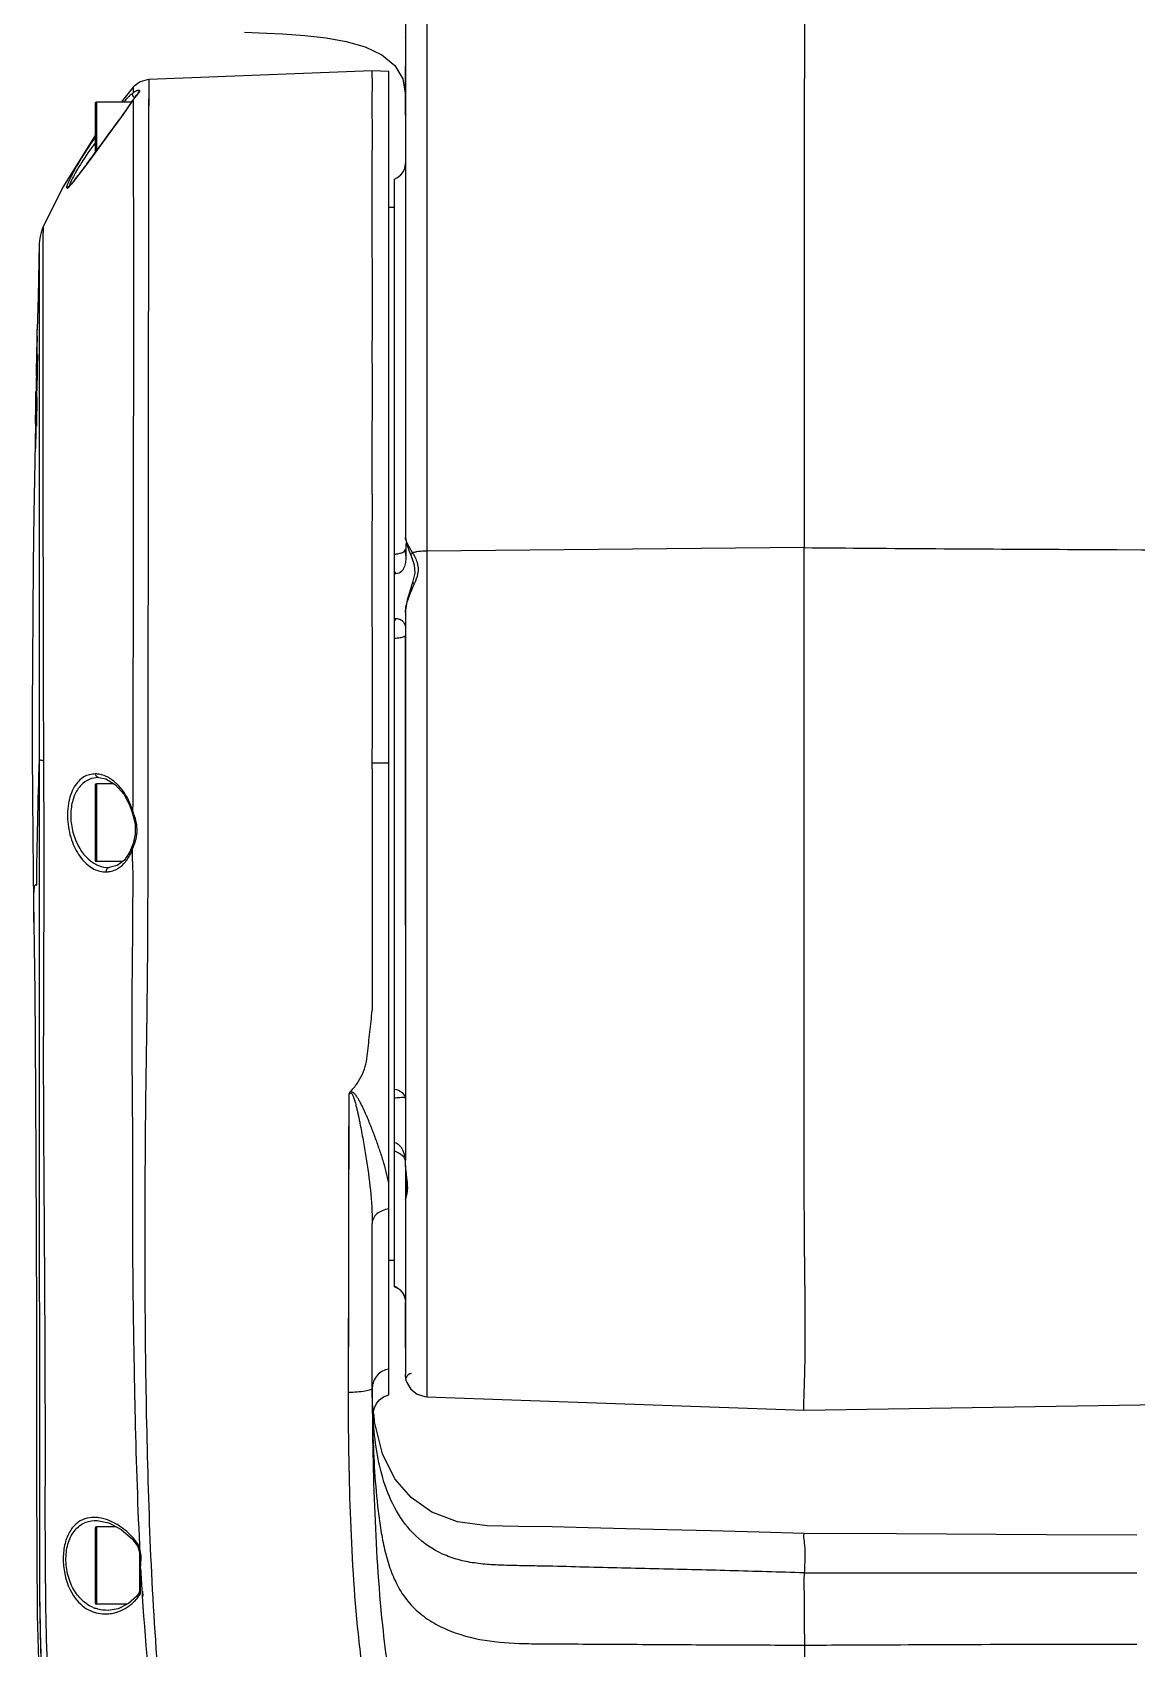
# Model space of a CAD drawing. Header units: millimetres. Extents: x 5828 to 6704, y 123 to 421.
# Drawn here: x 6361.38 to 6368.02, y 246.92 to 256.64 of the extents above; entities that cross this region are included whole.
import ezdxf

# ---------------------------------------------------------------- set-up
doc = ezdxf.new("R2010")
doc.units = ezdxf.units.MM
doc.layers.add('外形图', color=7, linetype='Continuous')

msp = doc.modelspace()

# ---------------------------------------------------------------- linework, layer by layer
at = {"layer": '外形图'}
for p, q in [((6363.752, 257.1176), (6363.7519, 253.5235)), ((6363.6233, 256.6203), (6363.6233, 256.6202)), ((6363.6233, 256.6203), (6363.6233, 256.4396)), ((6363.4227, 256.4111), (6362.0793, 256.3591)), ((6363.5234, 256.4085), (6363.4227, 256.4111)), ((6363.5234, 248.4506), (6363.5234, 256.4085)), ((6363.6233, 256.2906), (6363.6233, 256.4396)), ((6363.6233, 256.4396), (6363.6233, 256.2906)), ((6361.9852, 256.3141), (6361.9136, 256.224)), ((6361.9852, 256.3141), (6361.9854, 256.2797)), ((6362.0793, 256.3591), (6362.0776, 256.1303)), ((6363.6075, 256.3628), (6363.6233, 256.2661)), ((6361.7567, 256.2173), (6361.7567, 255.9206)), ((6361.7634, 256.224), (6361.7634, 255.9301)), ((6361.9754, 256.224), (6361.7634, 256.224)), ((6361.9831, 256.2358), (6361.9832, 256.2358)), ((6361.9928, 256.25), (6361.9832, 256.2358)), ((6361.9832, 256.2358), (6361.9852, 256.2383)), ((6361.9852, 256.2383), (6361.9852, 256.2358)), ((6362.0024, 256.2624), (6361.9928, 256.25)), ((6363.6233, 256.2906), (6363.6234, 256.146)), ((6363.6234, 256.146), (6363.6234, 256.2906)), ((6363.6234, 256.1485), (6363.6234, 256.136)), ((6363.6234, 256.1463), (6363.6234, 255.961)), ((6363.6234, 256.136), (6363.6234, 255.9643)), ((6363.6234, 255.9643), (6363.6234, 255.961)), ((6363.6234, 255.8556), (6363.6234, 255.0289)), ((6363.7519, 255.8244), (6363.7519, 253.5235)), ((6363.5567, 249.1), (6363.5567, 255.7613)), ((6363.5567, 255.5906), (6363.5234, 255.5906)), ((6361.443, 255.4736), (6361.443, 255.4736)), ((6361.4197, 255.3707), (6361.4197, 254.8639)), ((6361.4197, 255.3707), (6361.4197, 255.3668)), ((6361.4418, 255.3781), (6361.4416, 255.3448)), ((6361.4197, 254.9016), (6361.4196, 254.2785)), ((6361.441, 254.8607), (6361.4411, 254.5759)), ((6361.406, 254.7607), (6361.4058, 254.7499)), ((6361.407, 254.8152), (6361.406, 254.7685)), ((6361.4064, 254.7886), (6361.406, 254.7678)), ((6361.407, 254.8143), (6361.4064, 254.7886)), ((6361.4066, 254.7702), (6361.4074, 254.8143)), ((6361.4042, 254.6724), (6361.4023, 254.5866)), ((6361.4036, 254.6289), (6361.4046, 254.6767)), ((6361.4047, 254.6942), (6361.4042, 254.6724)), ((6361.4046, 254.6767), (6361.4051, 254.7019)), ((6361.4049, 254.702), (6361.4047, 254.6942)), ((6361.4055, 254.735), (6361.4049, 254.7056)), ((6361.4049, 254.7056), (6361.4049, 254.702)), ((6361.4051, 254.7019), (6361.4052, 254.7055)), ((6361.4058, 254.7499), (6361.4055, 254.735)), ((6361.4097, 254.7054), (6361.408, 254.6332)), ((6361.441, 254.6911), (6361.4411, 254.4889)), ((6361.4023, 254.5866), (6361.4016, 254.5538)), ((6361.4025, 254.5807), (6361.4036, 254.6289)), ((6361.4411, 254.5759), (6361.4411, 254.4838)), ((6361.3988, 254.4369), (6361.3994, 254.4672)), ((6361.3997, 254.4634), (6361.3991, 254.4306)), ((6361.3994, 254.4672), (6361.3998, 254.4843)), ((6361.4004, 254.498), (6361.3997, 254.4634)), ((6361.4012, 254.5351), (6361.4004, 254.498)), ((6361.4016, 254.5538), (6361.4012, 254.5351)), ((6361.4023, 254.4779), (6361.4023, 254.4499)), ((6361.4053, 254.478), (6361.4024, 254.4779)), ((6361.4024, 254.4778), (6361.4024, 254.3942)), ((6361.4046, 254.4518), (6361.4055, 254.4875)), ((6361.4411, 254.4889), (6361.4411, 254.4301)), ((6361.3986, 254.4054), (6361.3964, 254.2906)), ((6361.3982, 254.3585), (6361.3988, 254.3915)), ((6361.3982, 254.3585), (6361.3984, 254.3683)), ((6361.3984, 254.3915), (6361.3988, 254.4119)), ((6361.3984, 254.3683), (6361.3988, 254.3915)), ((6361.3985, 254.3915), (6361.3984, 254.3915)), ((6361.3985, 254.4216), (6361.3988, 254.4369)), ((6361.3988, 254.3915), (6361.3985, 254.3915)), ((6361.3989, 254.4218), (6361.3986, 254.4055)), ((6361.3989, 254.4216), (6361.3986, 254.4055)), ((6361.3988, 254.4119), (6361.399, 254.4216)), ((6361.3991, 254.4306), (6361.3989, 254.4218)), ((6361.4023, 254.3942), (6361.4015, 254.3584)), ((6361.4018, 254.3682), (6361.4015, 254.3584)), ((6361.4023, 254.4499), (6361.4023, 254.422)), ((6361.4023, 254.422), (6361.4023, 254.3942)), ((6361.4051, 254.3944), (6361.4024, 254.3942)), ((6361.4411, 254.4301), (6361.4411, 254.4095)), ((6361.4411, 254.4095), (6361.4411, 254.4041)), ((6361.4411, 254.4041), (6361.4411, 254.3953)), ((6361.4411, 254.3953), (6361.4412, 254.3687)), ((6361.4412, 254.4028), (6361.4412, 254.3975)), ((6361.4412, 254.3687), (6361.4412, 254.2985)), ((6361.3964, 254.2906), (6361.3964, 254.2906)), ((6361.3964, 254.2906), (6361.3969, 254.2906)), ((6361.3969, 254.2906), (6361.3976, 254.3242)), ((6361.3976, 254.3242), (6361.3982, 254.3585)), ((6361.4007, 254.3215), (6361.3997, 254.2749)), ((6361.4006, 254.2748), (6361.4009, 254.2862)), ((6361.4064, 254.3588), (6361.4026, 254.3584)), ((6361.4196, 254.2936), (6361.4193, 252.2693)), ((6361.4195, 254.1406), (6361.4194, 253.3008)), ((6363.6234, 253.6537), (6363.6234, 253.6453)), ((6363.6234, 253.6453), (6363.6234, 253.6058)), ((6363.6234, 253.6055), (6363.6234, 253.6058)), ((6363.626, 253.5687), (6363.626, 253.496)), ((6366.0232, 253.5451), (6363.7519, 253.5236)), ((6363.7519, 253.5235), (6363.7519, 248.4384)), ((6363.5659, 253.3879), (6363.5567, 253.3876)), ((6363.5567, 253.1186), (6363.5659, 253.1183)), ((6363.6234, 253.1541), (6363.6234, 253.0169)), ((6363.6234, 253.0169), (6363.6234, 253.0062)), ((6363.6234, 252.061), (6363.6234, 253.0109)), ((6363.6234, 253.0062), (6363.6234, 252.9943)), ((6363.6234, 252.9943), (6363.6234, 250.2319)), ((6363.4233, 252.2481), (6363.4247, 252.424)), ((6363.4233, 252.2481), (6363.4248, 252.424)), ((6363.5234, 252.2482), (6363.4233, 252.2481)), ((6363.4234, 252.2154), (6363.4233, 252.2481)), ((6363.6234, 251.2749), (6363.6235, 252.2906)), ((6361.7768, 252.1616), (6361.7782, 252.1616)), ((6361.7782, 252.1616), (6361.8195, 252.1534)), ((6363.4234, 252.2154), (6363.4234, 250.7613)), ((6361.7567, 252.1173), (6361.7567, 251.664)), ((6361.7634, 252.124), (6361.7634, 251.6573)), ((6361.8686, 252.124), (6361.7634, 252.124)), ((6361.9828, 251.9594), (6361.9817, 251.9625)), ((6361.9774, 251.7446), (6361.9774, 251.7446)), ((6361.9217, 251.6573), (6361.7634, 251.6573)), ((6361.8406, 251.6208), (6361.8408, 251.6208)), ((6363.2821, 250.2538), (6363.2787, 248.465)), ((6363.6234, 250.2319), (6363.6234, 249.8613)), ((6363.6234, 249.8287), (6363.6234, 249.6811)), ((6363.6234, 249.6811), (6363.6234, 249.6313)), ((6363.6234, 249.6313), (6363.6234, 249.6079)), ((6363.6234, 249.615), (6363.6234, 249.6073)), ((6363.6234, 249.6149), (6363.6234, 249.5987)), ((6363.6234, 249.6085), (6363.6234, 249.6073)), ((6363.6234, 249.6073), (6363.6234, 249.0079)), ((6363.6234, 249.5987), (6363.6234, 249.5984)), ((6363.6234, 249.5984), (6363.6234, 249.5943)), ((6363.4234, 248.4909), (6363.4234, 249.4811)), ((6363.5567, 249.2573), (6363.5234, 249.2573)), ((6363.5567, 249.1), (6363.5657, 249.0993)), ((6363.5643, 249.0975), (6363.5781, 249.0906)), ((6363.5781, 249.0906), (6363.5958, 249.0763)), ((6363.6233, 248.7323), (6363.6233, 249.0079)), ((6363.6234, 249.0079), (6363.6234, 248.9873)), ((6363.6234, 249.0079), (6363.6234, 248.9841)), ((6363.6234, 248.9841), (6363.6234, 248.5742)), ((6363.752, 248.4385), (6366.0216, 248.3574)), ((6366.0216, 248.3587), (6366.0216, 248.3587)), ((6361.4041, 247.9276), (6361.4048, 247.4983)), ((6361.4202, 247.6686), (6361.4203, 247.5661)), ((6361.7675, 247.6951), (6361.7676, 247.6951)), ((6361.7676, 247.6951), (6361.8381, 247.6812)), ((6361.7567, 247.6506), (6361.7567, 247.1973)), ((6361.7634, 247.6573), (6361.7634, 247.1906)), ((6361.8833, 247.6573), (6361.7634, 247.6573)), ((6361.9784, 247.5836), (6362.0072, 247.5471)), ((6366.0234, 247.6165), (6366.0234, 247.6144)), ((6362.0072, 247.5471), (6362.0072, 247.5471)), ((6362.0154, 247.5298), (6362.0178, 247.5218)), ((6362.0178, 247.5218), (6362.0223, 247.498)), ((6362.0223, 247.498), (6362.0234, 247.4793)), ((6362.0225, 247.5477), (6362.0236, 247.5251)), ((6362.0227, 247.5477), (6362.0236, 247.5251)), ((6362.0234, 247.5218), (6362.0234, 247.268)), ((6362.0234, 247.4793), (6362.0234, 247.4793)), ((6362.0298, 247.3065), (6362.0298, 247.4068)), ((6362.0234, 247.2693), (6362.0217, 247.2615)), ((6362.0298, 247.256), (6362.0298, 247.3065)), ((6362.038, 247.2693), (6362.0399, 247.2398)), ((6362.04, 247.2692), (6362.0422, 247.2397)), ((6361.9479, 247.1906), (6361.7634, 247.1906)), ((6362.0062, 247.2401), (6361.9577, 247.1955)), ((6362.0198, 247.2582), (6362.0062, 247.2401)), ((6362.0198, 247.2582), (6362.0209, 247.2589)), ((6362.0217, 247.2615), (6362.0199, 247.2582)), ((6362.0232, 247.2653), (6362.0234, 247.268)), ((6361.8348, 247.154), (6361.8342, 247.154)), ((6363.4846, 247.0666), (6363.4848, 247.0643))]:
    msp.add_line(p, q, dxfattribs=at)
for points in [[(6363.752, 257.1176), (6363.7519, 256.456), (6363.7519, 255.8244)], [(6362.6554, 256.6434), (6362.7433, 256.64), (6362.8839, 256.6334), (6363.0178, 256.624), (6363.1458, 256.6099), (6363.2675, 256.5884), (6363.3814, 256.5559), (6363.4814, 256.5088), (6363.5594, 256.4444), (6363.6075, 256.3628)], [(6362.0793, 256.3591), (6362.0692, 256.3583), (6362.0262, 256.3455), (6361.9903, 256.3196), (6361.9852, 256.3142)], [(6362.0793, 256.3591), (6362.0791, 256.3549), (6362.0783, 256.2748), (6362.0776, 256.1238)], [(6361.9831, 256.2358), (6361.9675, 256.2118), (6361.9228, 256.1478), (6361.8607, 256.0624), (6361.8017, 255.9822)], [(6362.0148, 256.2772), (6362.015, 256.2777), (6362.0145, 256.2774), (6362.0099, 256.2715), (6362.0024, 256.2624)], [(6361.7567, 256.0227), (6361.5618, 255.7121), (6361.4431, 255.4737)], [(6361.8017, 255.9822), (6361.7539, 255.9172), (6361.7152, 255.8646), (6361.6834, 255.8218), (6361.6583, 255.7884), (6361.6396, 255.7641), (6361.625, 255.7457), (6361.6135, 255.7318), (6361.6047, 255.7222), (6361.599, 255.7165), (6361.5985, 255.7161)], [(6361.443, 255.4736), (6361.4398, 255.4662), (6361.4308, 255.4406), (6361.4245, 255.415), (6361.421, 255.3906), (6361.4197, 255.3708)], [(6361.4197, 255.3707), (6361.4124, 255.0555), (6361.408, 254.8573)], [(6361.3964, 254.2906), (6361.3924, 254.0623), (6361.3875, 253.7483), (6361.3836, 253.4429), (6361.3807, 253.146), (6361.3788, 252.8578), (6361.3779, 252.5786), (6361.378, 252.3087), (6361.379, 252.0497), (6361.3807, 251.8092), (6361.3829, 251.5962), (6361.3852, 251.4162), (6361.387, 251.2909)], [(6363.6234, 253.6055), (6363.6287, 253.5718), (6363.6465, 253.5227), (6363.6579, 253.4951)], [(6363.6578, 253.4951), (6363.6762, 253.4422), (6363.6797, 253.3908), (6363.666, 253.334)], [(6361.4194, 253.3008), (6361.4193, 252.7906), (6361.4193, 252.2693)], [(6363.666, 253.334), (6363.655, 253.3002), (6363.6344, 253.2315), (6363.6238, 253.1686), (6363.6234, 253.1548)], [(6361.8195, 252.1534), (6361.8786, 252.118), (6361.9281, 252.0626), (6361.9634, 251.9978), (6361.9776, 251.9576)], [(6361.9776, 251.9576), (6361.9831, 251.9387), (6361.9965, 251.8803), (6361.9972, 251.8209), (6361.9842, 251.7657), (6361.9774, 251.7446)], [(6361.9774, 251.7446), (6361.9655, 251.7153), (6361.9328, 251.6657)], [(6361.9328, 251.6657), (6361.8891, 251.6325), (6361.8408, 251.6208)], [(6361.3869, 251.2909), (6361.389, 251.1428), (6361.3922, 250.8724), (6361.3949, 250.5816), (6361.3972, 250.2468), (6361.3993, 249.8579), (6361.401, 249.4148), (6361.4027, 248.9067), (6361.4038, 248.3749), (6361.4041, 247.9276)], [(6363.2821, 250.2538), (6363.2813, 249.8811), (6363.2805, 249.4755), (6363.2798, 249.0045), (6363.2787, 248.465)], [(6363.5567, 249.1003), (6363.5675, 249.0963), (6363.5835, 249.087)], [(6363.5835, 249.087), (6363.6, 249.0716), (6363.6134, 249.0511), (6363.6217, 249.0262), (6363.6234, 249.0079)], [(6363.6284, 248.5353), (6363.632, 248.5246), (6363.6566, 248.4836), (6363.6942, 248.4539), (6363.7398, 248.4394), (6363.7519, 248.4384)], [(6363.4306, 248.3319), (6363.4306, 248.3318), (6363.4306, 248.3326), (6363.4306, 248.3349), (6363.4307, 248.3399), (6363.4318, 248.3515), (6363.4371, 248.3729), (6363.4488, 248.3973), (6363.4665, 248.4193), (6363.4902, 248.4374), (6363.5234, 248.4506)], [(6366.0216, 248.3587), (6368.6767, 248.3991), (6371.1788, 248.4265), (6372.3583, 248.4488)], [(6366.0234, 247.6165), (6365.7509, 247.6241), (6365.4635, 247.632), (6365.1983, 247.6388), (6364.9521, 247.6448), (6364.7222, 247.6504), (6364.5065, 247.6555), (6364.304, 247.6582), (6364.1143, 247.6627), (6363.9372, 247.6867), (6363.7823, 247.7449), (6363.6575, 247.832), (6363.5602, 247.946), (6363.4855, 248.0963), (6363.4378, 248.2887), (6363.4347, 248.3322)], [(6361.8381, 247.6812), (6361.9136, 247.6413), (6361.9784, 247.5836)], [(6361.4203, 247.5661), (6361.4204, 247.502), (6361.4207, 247.4259), (6361.4212, 247.3326), (6361.4221, 247.2279), (6361.4235, 247.1225)], [(6368.0234, 247.6063), (6367.4812, 247.6082), (6366.5778, 247.6141), (6366.0234, 247.6163)], [(6361.4048, 247.4983), (6361.4078, 247.1243), (6361.4162, 246.7839)], [(6362.0072, 247.5471), (6362.0099, 247.5427), (6362.0128, 247.5367), (6362.0154, 247.5298)], [(6361.9577, 247.1955), (6361.8945, 247.1641), (6361.8341, 247.154)], [(6361.4235, 247.1225), (6361.4255, 247.0222), (6361.4277, 246.9323), (6361.43, 246.857), (6361.432, 246.7989), (6361.4336, 246.7574)]]:
    msp.add_lwpolyline(points, dxfattribs=at)
for centre, radius, start, end in [((6361.7634, 256.2173), 0.00667, 90, 180), ((6362.3761, 255.8145), 0.608, 132.72626, 134.50463), ((6360.7834, 257.0085), 1.4274, 325.83497, 326.5626), ((6362.3279, 255.81), 0.5458, 129.66676, 130.58698), ((6361.0167, 256.854), 1.1476, 326.5821, 326.78847), ((6361.187, 256.7428), 0.9442, 326.77076, 327.53522), ((6361.3241, 256.6553), 0.7816, 327.5532, 327.75715), ((6362.0285, 256.231), 0.0647, 112.12461, 113.4783), ((6483.3018, 255.6934), 121.2251, 179.79348, 179.920019), ((6363.7413, 254.6119), 2.4295, 144.77982, 145.44988), ((6363.5234, 255.8556), 0.1, 289.46915, 359.99838), ((6375.6151, 254.7607), 14.2055, 180.22292, 180.36747), ((6375.1801, 254.5318), 13.7757, 180.33303, 180.68083), ((6375.1231, 254.4355), 13.7208, 180.32201, 180.67121), ((6375.0672, 254.2131), 13.6697, 180.15389, 180.3041), ((6363.037, 253.1569), 0.7234, 28.56089, 29.59185), ((6363.7548, 253.5266), 0.2343, 212.29366, 215.04505), ((6363.7573, 253.5284), 0.2374, 215.04533, 216.27431), ((6363.7613, 252.9789), 0.24, 147.13013, 148.45695), ((6363.7622, 252.9783), 0.2412, 144.48962, 147.13215), ((6390.9799, 251.2262), 29.579, 177.97918, 179.44165), ((6361.7634, 252.1173), 0.00667, 90, 180), ((6360.0649, 252.5296), 2.0745, 337.47076, 337.68174), ((6361.8624, 251.8339), 0.2186, 232.27294, 238.40226), ((6361.8552, 251.8224), 0.2051, 238.44358, 241.00098), ((6361.7634, 251.664), 0.00667, 180, 270), ((6336.6006, 251.5256), 25.3814, 0.29619, 0.47209), ((6363.656, 249.5984), 0.0326, 172.26209, 179.99646), ((6363.524, 249.0088), 0.0985, 66.51296, 70.60124), ((6363.5227, 249.0061), 0.1015, 49.78044, 66.47476), ((6363.5244, 249.0081), 0.0989, 44.61047, 49.73875), ((6363.5249, 249.0083), 0.0984, 21.14038, 24.49237), ((6363.6605, 248.5444), 0.0333, 91.00682, 168.4495), ((6363.533, 248.4906), 0.1096, 178.58068, 179.99999), ((6361.7476, 247.5068), 0.2067, 81.89577, 84.79144), ((6361.7634, 247.6506), 0.00667, 90, 180), ((6361.8961, 247.4914), 0.1317, 17.96021, 20.20486), ((6361.8669, 247.482), 0.1624, 15.38113, 17.9365), ((6361.8754, 247.4794), 0.155, 5.68473, 11.50628), ((6363.3198, 247.4483), 1.2898, 178.70801, 179.71231), ((6384.5827, 248.6758), 22.5886, 183.22061, 183.5699), ((6361.7634, 247.1973), 0.00667, 180, 270), ((6361.8021, 247.3992), 0.2694, 308.89657, 313.91192), ((6361.8077, 247.3933), 0.2614, 313.92034, 316.15402), ((6361.8154, 247.3861), 0.2508, 316.12194, 324.53864), ((6361.8218, 247.3813), 0.2428, 324.58482, 326.49817), ((6361.823, 247.3805), 0.2413, 326.49912, 327.75609), ((6361.8238, 247.38), 0.2404, 327.75626, 328.95237), ((6376.044, 247.3711), 14.6225, 181.01554, 182.4052), ((6361.8288, 247.3713), 0.2172, 247.0389, 249.37156), ((6361.8167, 247.353), 0.2205, 272.71202, 275.81501)]:
    msp.add_arc(centre, radius, start, end, dxfattribs=at)
for points, knots in [([(6366.0247, 261.704), (6366.0193, 261.5268), (6366.0144, 261.2608), (6366.0185, 260.9062), (6366.0226, 260.6402), (6366.0262, 260.3738), (6366.0275, 260.1062), (6366.0235, 259.8371), (6366.0174, 259.5671), (6366.0187, 259.2981), (6366.0235, 259.0324), (6366.0254, 258.7714), (6366.0239, 258.4355), (6366.0216, 258.0303), (6366.0248, 257.4044), (6366.0234, 256.6201), (6366.0231, 255.284), (6366.0233, 254.2535), (6366.0232, 253.5451)], [0, 0, 0, 0, 0.065183, 0.097787, 0.130394, 0.162988, 0.195742, 0.228789, 0.26197, 0.295018, 0.327673, 0.359706, 0.390984, 0.45116, 0.508703, 0.621134, 0.7395, 1, 1, 1, 1]), ([(6363.6234, 257.1892), (6363.6234, 257.141), (6363.6233, 256.9513), (6363.6233, 256.7617), (6363.6233, 256.6203)], [0, 0, 0, 0, 0.254162, 1, 1, 1, 1]), ([(6363.6233, 256.6202), (6363.6233, 256.6199), (6363.6226, 256.6157), (6363.6224, 256.6114), (6363.6222, 256.6076)], [0, 0, 0, 0, 0.084082, 1, 1, 1, 1]), ([(6363.4239, 255.5931), (6363.4239, 255.6554), (6363.4232, 255.7723), (6363.424, 255.9363), (6363.4248, 256.0768), (6363.4232, 256.1788), (6363.4234, 256.2481), (6363.424, 256.2905), (6363.4245, 256.3266), (6363.4242, 256.3561), (6363.4237, 256.3767), (6363.4235, 256.3899), (6363.4234, 256.3974), (6363.4235, 256.4031), (6363.4231, 256.4074), (6363.4236, 256.4096), (6363.423, 256.411), (6363.4232, 256.4111)], [0, 0, 0, 0, 0.228242, 0.429045, 0.601129, 0.743478, 0.803219, 0.855178, 0.899264, 0.935412, 0.9636, 0.974701, 0.983797, 0.990882, 0.995946, 0.998986, 1, 1, 1, 1]), ([(6361.9499, 256.2481), (6361.9482, 256.2464), (6361.9408, 256.2391), (6361.9336, 256.2316), (6361.9281, 256.2259)], [0, 0, 0, 0, 0.238678, 1, 1, 1, 1]), ([(6361.9854, 256.2797), (6361.9838, 256.2785), (6361.9763, 256.2726), (6361.9691, 256.2662), (6361.9636, 256.2611)], [0, 0, 0, 0, 0.215761, 1, 1, 1, 1]), ([(6361.9852, 256.2364), (6361.9848, 256.0555), (6361.9861, 255.7258), (6361.9857, 255.2146), (6361.9862, 254.4498), (6361.9847, 253.3549), (6361.983, 252.4414), (6361.9817, 251.9625)], [0, 0, 0, 0, 0.126987, 0.231457, 0.358818, 0.663836, 1, 1, 1, 1]), ([(6361.9852, 256.2383), (6361.9868, 256.2407), (6361.9931, 256.2498), (6362, 256.2585), (6362.0053, 256.2647)], [0, 0, 0, 0, 0.26685, 1, 1, 1, 1]), ([(6362.0028, 256.2903), (6362.0013, 256.2897), (6361.9952, 256.2867), (6361.9895, 256.283), (6361.9855, 256.2797)], [0, 0, 0, 0, 0.234421, 1, 1, 1, 1]), ([(6362.0252, 256.2914), (6362.0246, 256.2938), (6362.0181, 256.2949), (6362.0115, 256.2934), (6362.0066, 256.2919), (6362.0042, 256.2909)], [0, 0, 0, 0, 0.337279, 0.636077, 1, 1, 1, 1]), ([(6362.0053, 256.2647), (6362.0068, 256.2663), (6362.0118, 256.2721), (6362.017, 256.2777), (6362.0204, 256.282)], [0, 0, 0, 0, 0.285109, 1, 1, 1, 1]), ([(6362.0204, 256.282), (6362.0218, 256.2837), (6362.0239, 256.2865), (6362.0254, 256.29), (6362.0252, 256.2914)], [0, 0, 0, 0, 0.616531, 1, 1, 1, 1]), ([(6361.7565, 255.9203), (6361.7932, 255.9702), (6361.8632, 256.0653), (6361.933, 256.1605), (6361.9645, 256.2069)], [0, 0, 0, 0, 0.524974, 1, 1, 1, 1]), ([(6361.7403, 255.9898), (6361.7097, 255.9454), (6361.6679, 255.8803), (6361.6213, 255.7973), (6361.6028, 255.7604), (6361.5956, 255.7439)], [0, 0, 0, 0, 0.566484, 0.81059, 1, 1, 1, 1]), ([(6361.7566, 255.9797), (6361.7268, 255.9395), (6361.6859, 255.8803), (6361.6398, 255.8041), (6361.6211, 255.7698), (6361.6137, 255.7543)], [0, 0, 0, 0, 0.562189, 0.806888, 1, 1, 1, 1]), ([(6361.6235, 255.743), (6361.644, 255.7683), (6361.6883, 255.8275), (6361.7321, 255.887), (6361.7565, 255.9203)], [0, 0, 0, 0, 0.441434, 1, 1, 1, 1]), ([(6363.6234, 255.961), (6363.6234, 255.9528), (6363.6234, 255.5753), (6363.6234, 254.8285), (6363.6234, 254.0675), (6363.6234, 253.6759), (6363.6234, 253.6537)], [0, 0, 0, 0, 0.010594, 0.490822, 0.971049, 1, 1, 1, 1]), ([(6362.0769, 255.8626), (6362.0765, 255.6314), (6362.0763, 255.0917), (6362.0753, 254.1924), (6362.0744, 253.144), (6362.0721, 252.404), (6362.0721, 252.0236)], [0, 0, 0, 0, 0.180715, 0.421723, 0.702714, 1, 1, 1, 1]), ([(6361.5956, 255.7439), (6361.5928, 255.7375), (6361.5886, 255.7271), (6361.585, 255.7162), (6361.5845, 255.7119)], [0, 0, 0, 0, 0.614128, 1, 1, 1, 1]), ([(6361.6137, 255.7543), (6361.6101, 255.7469), (6361.6055, 255.7369), (6361.6019, 255.7249), (6361.6011, 255.7205), (6361.6014, 255.7189)], [0, 0, 0, 0, 0.656883, 0.86838, 1, 1, 1, 1]), ([(6361.6013, 255.7172), (6361.6029, 255.7189), (6361.6106, 255.7272), (6361.6179, 255.736), (6361.6235, 255.743)], [0, 0, 0, 0, 0.209054, 1, 1, 1, 1]), ([(6361.5845, 255.7119), (6361.5844, 255.7105), (6361.5839, 255.708), (6361.586, 255.7062), (6361.5868, 255.7062)], [0, 0, 0, 0, 0.634572, 1, 1, 1, 1]), ([(6361.5868, 255.7062), (6361.5875, 255.706), (6361.5897, 255.7067), (6361.5945, 255.7102), (6361.5984, 255.7142), (6361.6013, 255.7172)], [0, 0, 0, 0, 0.120837, 0.328436, 1, 1, 1, 1]), ([(6363.4248, 252.424), (6363.4261, 252.5768), (6363.4256, 252.8053), (6363.4238, 253.1087), (6363.4219, 253.4058), (6363.4248, 253.6983), (6363.4234, 253.9851), (6363.4237, 254.1929), (6363.4242, 254.3947), (6363.4241, 254.59), (6363.4237, 254.778), (6363.4247, 254.9582), (6363.4252, 255.13), (6363.4232, 255.3407), (6363.424, 255.4941), (6363.4239, 255.5931)], [0, 0, 0, 0, 0.144638, 0.216309, 0.287226, 0.425885, 0.493168, 0.558797, 0.62255, 0.684217, 0.743611, 0.800548, 0.854824, 0.906251, 1, 1, 1, 1]), ([(6361.443, 255.4736), (6361.4428, 255.473), (6361.443, 255.4707), (6361.4425, 255.4661), (6361.4425, 255.4584), (6361.4423, 255.4479), (6361.4422, 255.4345), (6361.442, 255.4109), (6361.4419, 255.3918), (6361.4418, 255.3781)], [0, 0, 0, 0, 0.019488, 0.069187, 0.149138, 0.259346, 0.399762, 0.570174, 1, 1, 1, 1]), ([(6361.4416, 255.3448), (6361.4415, 255.3152), (6361.441, 255.1538), (6361.441, 254.9924), (6361.441, 254.8607)], [0, 0, 0, 0, 0.183499, 1, 1, 1, 1]), ([(6361.4074, 254.8143), (6361.4075, 254.8214), (6361.4077, 254.8311), (6361.4079, 254.8429), (6361.4081, 254.8492), (6361.408, 254.8537), (6361.4083, 254.8571), (6361.4079, 254.8584), (6361.4083, 254.8596), (6361.4081, 254.8596)], [0, 0, 0, 0, 0.468178, 0.644445, 0.781671, 0.882633, 0.950294, 0.988183, 1, 1, 1, 1]), ([(6361.4052, 254.7055), (6361.4053, 254.7111), (6361.4058, 254.7326), (6361.4062, 254.7542), (6361.4066, 254.7702)], [0, 0, 0, 0, 0.257897, 1, 1, 1, 1]), ([(6361.4062, 254.7696), (6361.4063, 254.7696), (6361.4059, 254.7685), (6361.4063, 254.7673), (6361.406, 254.7643), (6361.4061, 254.7621), (6361.406, 254.7607)], [0, 0, 0, 0, 0.052121, 0.223187, 0.534189, 1, 1, 1, 1]), ([(6361.4412, 254.2985), (6361.4414, 253.9787), (6361.4426, 253.3003), (6361.4437, 252.6219), (6361.4449, 252.2634)], [0, 0, 0, 0, 0.47149, 1, 1, 1, 1]), ([(6363.666, 253.5141), (6363.6562, 253.5314), (6363.6417, 253.5552), (6363.6271, 253.5857), (6363.6234, 253.5994), (6363.6234, 253.6055)], [0, 0, 0, 0, 0.588454, 0.819359, 1, 1, 1, 1]), ([(6363.5567, 253.5045), (6363.5658, 253.5056), (6363.5826, 253.5085), (6363.6054, 253.5152), (6363.6234, 253.5263), (6363.6234, 253.535)], [0, 0, 0, 0, 0.359846, 0.655751, 1, 1, 1, 1]), ([(6363.626, 253.496), (6363.626, 253.4854), (6363.6247, 253.4634), (6363.6187, 253.4305), (6363.6027, 253.3973), (6363.5779, 253.3884), (6363.5659, 253.3879)], [0, 0, 0, 0, 0.233327, 0.480755, 0.737833, 1, 1, 1, 1]), ([(6363.6578, 253.4951), (6363.6573, 253.4965), (6363.6563, 253.5039), (6363.6618, 253.5103), (6363.666, 253.5141)], [0, 0, 0, 0, 0.202363, 1, 1, 1, 1]), ([(6363.6916, 253.519), (6363.6893, 253.5187), (6363.6807, 253.5173), (6363.6722, 253.5156), (6363.666, 253.5141)], [0, 0, 0, 0, 0.26433, 1, 1, 1, 1]), ([(6363.6724, 253.5028), (6363.6741, 253.4995), (6363.6812, 253.4861), (6363.6874, 253.4723), (6363.6913, 253.4614)], [0, 0, 0, 0, 0.242214, 1, 1, 1, 1]), ([(6363.7519, 253.5235), (6363.7467, 253.5234), (6363.7265, 253.5229), (6363.7063, 253.5212), (6363.6916, 253.519)], [0, 0, 0, 0, 0.259817, 1, 1, 1, 1]), ([(6366.0215, 248.3587), (6366.021, 248.3586), (6366.0214, 248.3622), (6366.0205, 248.3659), (6366.0208, 248.375), (6366.0207, 248.3864), (6366.021, 248.4016), (6366.0216, 248.4284), (6366.0229, 248.4704), (6366.0249, 248.5309), (6366.027, 248.6046), (6366.0285, 248.6911), (6366.0292, 248.7901), (6366.0291, 248.9011), (6366.0279, 249.0719), (6366.0249, 249.3125), (6366.0227, 249.6316), (6366.0223, 249.9882), (6366.0231, 250.3774), (6366.0235, 250.794), (6366.0234, 251.2324), (6366.0231, 251.8432), (6366.0233, 252.6158), (6366.0231, 253.2364), (6366.0232, 253.5449)], [0, 0, 0, 0, 0.000329, 0.001295, 0.002906, 0.005164, 0.00807, 0.011626, 0.020697, 0.032377, 0.046616, 0.063335, 0.082446, 0.103872, 0.127534, 0.181263, 0.243033, 0.312113, 0.387514, 0.468202, 0.553092, 0.641066, 0.821525, 1, 1, 1, 1]), ([(6366.0232, 253.5449), (6366.551, 253.5401), (6368.6626, 253.5267), (6370.7742, 253.5275), (6372.358, 253.5195)], [0, 0, 0, 0, 0.249937, 1, 1, 1, 1]), ([(6363.6913, 253.4614), (6363.6955, 253.4494), (6363.7019, 253.4238), (6363.6991, 253.3974), (6363.6963, 253.3844)], [0, 0, 0, 0, 0.489422, 1, 1, 1, 1]), ([(6363.6234, 253.154), (6363.6232, 253.1829), (6363.6405, 253.2439), (6363.6653, 253.3), (6363.6781, 253.3303)], [0, 0, 0, 0, 0.467865, 1, 1, 1, 1]), ([(6363.666, 253.334), (6363.666, 253.3342), (6363.6676, 253.3331), (6363.6695, 253.3332), (6363.6735, 253.3316), (6363.6764, 253.3308), (6363.6781, 253.3303)], [0, 0, 0, 0, 0.066977, 0.263818, 0.58141, 1, 1, 1, 1]), ([(6363.5794, 253.1168), (6363.5863, 253.1154), (6363.5991, 253.1104), (6363.6157, 253.0933), (6363.6213, 253.0774), (6363.6235, 253.0676)], [0, 0, 0, 0, 0.304016, 0.568264, 1, 1, 1, 1]), ([(6363.5567, 253.0006), (6363.5683, 253.0013), (6363.5878, 253.0033), (6363.6073, 253.007), (6363.6148, 253.0099)], [0, 0, 0, 0, 0.589947, 1, 1, 1, 1]), ([(6363.6201, 253.0125), (6363.6206, 253.0129), (6363.6221, 253.0139), (6363.6234, 253.0157), (6363.6234, 253.0169)], [0, 0, 0, 0, 0.321304, 1, 1, 1, 1]), ([(6361.4193, 252.2692), (6361.4195, 251.903), (6361.4192, 251.1888), (6361.4201, 250.1132), (6361.4196, 249.0322), (6361.4214, 248.2992), (6361.4209, 247.9276)], [0, 0, 0, 0, 0.25309, 0.493491, 0.74322, 1, 1, 1, 1]), ([(6361.4449, 252.2634), (6361.4414, 252.2638), (6361.4353, 252.2645), (6361.4274, 252.2659), (6361.4225, 252.2672), (6361.4198, 252.2683), (6361.4193, 252.2691)], [0, 0, 0, 0, 0.398847, 0.698702, 0.897745, 1, 1, 1, 1]), ([(6361.4449, 252.2634), (6361.4466, 252.0246), (6361.4481, 251.5623), (6361.4445, 250.8779), (6361.4435, 250.2029), (6361.4489, 249.5172), (6361.4533, 248.8159), (6361.456, 247.8626), (6361.4508, 247.1429), (6361.4739, 246.6619)], [0, 0, 0, 0, 0.12789, 0.247592, 0.366521, 0.489371, 0.614861, 0.742106, 1, 1, 1, 1]), ([(6361.758, 252.1839), (6361.7459, 252.1834), (6361.7216, 252.1809), (6361.6862, 252.1668), (6361.6549, 252.1408), (6361.6168, 252.0895), (6361.5884, 251.9994), (6361.5878, 251.8793), (6361.6173, 251.7625), (6361.6649, 251.681), (6361.7115, 251.6348), (6361.7469, 251.6108), (6361.7844, 251.5978), (6361.8096, 251.5949), (6361.822, 251.5943)], [0, 0, 0, 0, 0.046051, 0.092732, 0.143252, 0.199711, 0.335263, 0.495274, 0.653883, 0.790537, 0.849834, 0.903573, 0.952734, 1, 1, 1, 1]), ([(6361.7768, 252.1616), (6361.7578, 252.1619), (6361.718, 252.1549), (6361.6653, 252.1171), (6361.6268, 252.0539), (6361.6074, 251.9711), (6361.6096, 251.8786), (6361.6387, 251.7668), (6361.6874, 251.6929), (6361.7286, 251.661)], [0, 0, 0, 0, 0.091804, 0.189387, 0.304429, 0.442471, 0.595922, 0.747406, 1, 1, 1, 1]), ([(6361.7768, 252.1616), (6361.7719, 252.1617), (6361.7614, 252.1675), (6361.7581, 252.1784), (6361.758, 252.1839)], [0, 0, 0, 0, 0.466723, 1, 1, 1, 1]), ([(6361.8193, 252.1702), (6361.8161, 252.1715), (6361.8035, 252.1764), (6361.7904, 252.1798), (6361.7805, 252.1815)], [0, 0, 0, 0, 0.257109, 1, 1, 1, 1]), ([(6361.8849, 252.1256), (6361.8798, 252.1304), (6361.8598, 252.1478), (6361.8372, 252.1625), (6361.8193, 252.1702)], [0, 0, 0, 0, 0.266457, 1, 1, 1, 1]), ([(6361.9817, 251.9625), (6361.9768, 251.9795), (6361.9552, 252.0393), (6361.9185, 252.0941), (6361.8849, 252.1256)], [0, 0, 0, 0, 0.277411, 1, 1, 1, 1]), ([(6361.9776, 251.9576), (6361.9775, 251.9579), (6361.9779, 251.9603), (6361.9801, 251.9615), (6361.9817, 251.9625)], [0, 0, 0, 0, 0.154319, 1, 1, 1, 1]), ([(6362, 251.9059), (6361.9988, 251.9106), (6361.9938, 251.9286), (6361.9876, 251.9463), (6361.9828, 251.9594)], [0, 0, 0, 0, 0.253963, 1, 1, 1, 1]), ([(6362.0721, 252.0236), (6362.0721, 252.0011), (6362.0721, 251.9116), (6362.0722, 251.8221), (6362.0722, 251.7551)], [0, 0, 0, 0, 0.250828, 1, 1, 1, 1]), ([(6362.0019, 251.7937), (6362.0064, 251.8118), (6362.0114, 251.8498), (6362.0048, 251.8874), (6362, 251.9059)], [0, 0, 0, 0, 0.492953, 1, 1, 1, 1]), ([(6361.9774, 251.7446), (6361.9771, 251.7439), (6361.9767, 251.7401), (6361.9791, 251.7367), (6361.9811, 251.7347)], [0, 0, 0, 0, 0.210871, 1, 1, 1, 1]), ([(6361.984, 251.7418), (6361.9857, 251.7458), (6361.9926, 251.7628), (6361.9986, 251.7802), (6362.0019, 251.7937)], [0, 0, 0, 0, 0.240184, 1, 1, 1, 1]), ([(6362.0722, 251.7551), (6362.0723, 251.4953), (6362.072, 250.9963), (6362.0581, 250.2573), (6362.0538, 249.5227), (6362.0554, 248.7635), (6362.0698, 247.9763), (6362.1001, 247.1748), (6362.1631, 246.3698), (6362.239, 245.8356), (6362.29, 245.5713)], [0, 0, 0, 0, 0.125756, 0.241619, 0.357871, 0.481414, 0.609176, 0.739101, 0.869669, 1, 1, 1, 1]), ([(6361.7558, 251.6431), (6361.7625, 251.6393), (6361.789, 251.6265), (6361.8189, 251.6204), (6361.8406, 251.6208)], [0, 0, 0, 0, 0.262416, 1, 1, 1, 1]), ([(6361.8795, 251.6078), (6361.8849, 251.6103), (6361.9072, 251.6225), (6361.926, 251.6404), (6361.9383, 251.6554)], [0, 0, 0, 0, 0.234692, 1, 1, 1, 1]), ([(6361.9383, 251.6554), (6361.9427, 251.6608), (6361.9606, 251.685), (6361.9746, 251.7125), (6361.9811, 251.7347)], [0, 0, 0, 0, 0.231041, 1, 1, 1, 1]), ([(6361.9816, 251.6568), (6361.9825, 251.4813), (6361.9808, 251.221), (6361.9768, 250.8781), (6361.9753, 250.591), (6361.9791, 250.2686), (6361.9812, 249.9043), (6361.98, 249.5318), (6361.9816, 249.1483), (6361.9875, 248.7561), (6361.9973, 248.2216), (6362.0099, 247.818), (6362.0225, 247.5477)], [0, 0, 0, 0, 0.128125, 0.190009, 0.250317, 0.337697, 0.425376, 0.516202, 0.60968, 0.705288, 0.802511, 1, 1, 1, 1]), ([(6361.8406, 251.6208), (6361.8351, 251.6207), (6361.8235, 251.6133), (6361.8212, 251.6006), (6361.822, 251.5943)], [0, 0, 0, 0, 0.464287, 1, 1, 1, 1]), ([(6361.3869, 251.2917), (6361.3867, 251.3114), (6361.3862, 251.3479), (6361.3861, 251.3982), (6361.3867, 251.4397), (6361.3876, 251.4717), (6361.3901, 251.4961), (6361.3916, 251.5092), (6361.3967, 251.5205), (6361.4012, 251.5162), (6361.4023, 251.5145)], [0, 0, 0, 0, 0.252539, 0.46717, 0.643733, 0.782154, 0.882518, 0.945364, 0.973912, 1, 1, 1, 1]), ([(6363.291, 250.2722), (6363.3062, 250.288), (6363.3336, 250.3218), (6363.3663, 250.378), (6363.3862, 250.4392), (6363.3961, 250.5024), (6363.4018, 250.5664), (6363.4087, 250.6308), (6363.4165, 250.6958), (6363.4209, 250.7394), (6363.4234, 250.7613)], [0, 0, 0, 0, 0.126827, 0.251331, 0.374279, 0.497145, 0.620988, 0.746089, 0.87247, 1, 1, 1, 1]), ([(6363.5567, 250.2891), (6363.5732, 250.2854), (6363.6021, 250.2743), (6363.6214, 250.247), (6363.6231, 250.2339)], [0, 0, 0, 0, 0.561537, 1, 1, 1, 1]), ([(6363.291, 250.2721), (6363.2885, 250.2695), (6363.2829, 250.2648), (6363.2817, 250.2572), (6363.2821, 250.2538)], [0, 0, 0, 0, 0.51223, 1, 1, 1, 1]), ([(6363.2821, 250.2538), (6363.2831, 250.2558), (6363.2855, 250.2597), (6363.2893, 250.2646), (6363.2944, 250.2655), (6363.2988, 250.2633), (6363.3025, 250.2588), (6363.3056, 250.2528), (6363.3093, 250.2448), (6363.313, 250.2346), (6363.3169, 250.2221), (6363.3217, 250.2054), (6363.327, 250.1844), (6363.333, 250.1592), (6363.3386, 250.1339), (6363.344, 250.1087), (6363.3509, 250.075), (6363.3591, 250.0329), (6363.3715, 249.9656), (6363.3915, 249.8485), (6363.4143, 249.6818), (6363.4234, 249.5477), (6363.4234, 249.4811)], [0, 0, 0, 0, 0.008273, 0.016873, 0.02151, 0.025972, 0.034356, 0.042505, 0.050577, 0.066613, 0.082581, 0.09851, 0.130292, 0.162003, 0.19366, 0.225268, 0.256832, 0.319829, 0.382658, 0.507793, 0.755736, 1, 1, 1, 1]), ([(6363.5234, 249.7228), (6363.5186, 249.7455), (6363.5083, 249.7915), (6363.4887, 249.8602), (6363.4661, 249.9299), (6363.4409, 250.0004), (6363.4132, 250.0716), (6363.3881, 250.1313), (6363.3663, 250.1791), (6363.3514, 250.2089), (6363.338, 250.2323), (6363.3287, 250.2468), (6363.3197, 250.2573), (6363.3124, 250.2652), (6363.3027, 250.2714), (6363.2949, 250.2722), (6363.291, 250.2722)], [0, 0, 0, 0, 0.114551, 0.232104, 0.352526, 0.475664, 0.601384, 0.729622, 0.794729, 0.860619, 0.893965, 0.92775, 0.944941, 0.962502, 0.980703, 1, 1, 1, 1]), ([(6363.5567, 250.2364), (6363.5676, 250.2368), (6363.5851, 250.2382), (6363.6025, 250.2406), (6363.6091, 250.2406)], [0, 0, 0, 0, 0.624128, 1, 1, 1, 1]), ([(6363.6091, 250.2406), (6363.6122, 250.2406), (6363.618, 250.2404), (6363.6223, 250.2361), (6363.6231, 250.2339)], [0, 0, 0, 0, 0.57999, 1, 1, 1, 1]), ([(6363.6234, 250.232), (6363.6234, 250.2323), (6363.6233, 250.233), (6363.6232, 250.2336), (6363.6231, 250.2339)], [0, 0, 0, 0, 0.509127, 1, 1, 1, 1]), ([(6363.5567, 249.9677), (6363.5676, 249.9651), (6363.5884, 249.9536), (6363.6007, 249.9342), (6363.6055, 249.924)], [0, 0, 0, 0, 0.498679, 1, 1, 1, 1]), ([(6363.5567, 249.9158), (6363.5626, 249.9143), (6363.5839, 249.9069), (6363.6034, 249.8926), (6363.6126, 249.8789)], [0, 0, 0, 0, 0.269338, 1, 1, 1, 1]), ([(6363.6244, 249.6246), (6363.626, 249.6353), (6363.6319, 249.661), (6363.6345, 249.7071), (6363.6303, 249.7645), (6363.6256, 249.8063), (6363.6244, 249.8287)], [0, 0, 0, 0, 0.158156, 0.385549, 0.671342, 1, 1, 1, 1]), ([(6363.6244, 249.6246), (6363.6268, 249.6332), (6363.635, 249.6559), (6363.6382, 249.7011), (6363.6319, 249.7606), (6363.6259, 249.8048), (6363.6244, 249.8287)], [0, 0, 0, 0, 0.129806, 0.351052, 0.650968, 1, 1, 1, 1]), ([(6363.6244, 249.6246), (6363.6242, 249.6237), (6363.6238, 249.6206), (6363.6234, 249.6174), (6363.6234, 249.6152)], [0, 0, 0, 0, 0.287031, 1, 1, 1, 1]), ([(6363.5234, 249.5678), (6363.5099, 249.5661), (6363.4842, 249.5596), (6363.4514, 249.5403), (6363.4289, 249.5134), (6363.4234, 249.4915), (6363.4234, 249.4811)], [0, 0, 0, 0, 0.284291, 0.547175, 0.783279, 1, 1, 1, 1]), ([(6363.5234, 248.6046), (6363.4969, 248.6003), (6363.4456, 248.5736), (6363.4241, 248.5195), (6363.4234, 248.4934)], [0, 0, 0, 0, 0.505843, 1, 1, 1, 1]), ([(6363.6284, 248.5353), (6363.6274, 248.5386), (6363.6249, 248.5514), (6363.6234, 248.5645), (6363.6234, 248.5741)], [0, 0, 0, 0, 0.266707, 1, 1, 1, 1]), ([(6363.2787, 248.465), (6363.2781, 248.2238), (6363.2851, 247.7391), (6363.3196, 247.1334), (6363.3817, 246.6518), (6363.4484, 246.2964), (6363.5428, 245.9506), (6363.6757, 245.622), (6363.8581, 245.3234), (6364.0905, 245.0678), (6364.3661, 244.8648), (6364.6715, 244.7128), (6364.9948, 244.6006), (6365.3302, 244.5192), (6365.6741, 244.461), (6365.9063, 244.4341), (6366.0234, 244.4233)], [0, 0, 0, 0, 0.128176, 0.257482, 0.321956, 0.386017, 0.449454, 0.512069, 0.573671, 0.634323, 0.694395, 0.754431, 0.814836, 0.875847, 0.937563, 1, 1, 1, 1]), ([(6363.4234, 248.4909), (6363.4234, 248.4889), (6363.4199, 248.4841), (6363.4053, 248.4769), (6363.3755, 248.4702), (6363.3309, 248.4655), (6363.2969, 248.4647), (6363.2787, 248.465)], [0, 0, 0, 0, 0.040117, 0.105409, 0.324488, 0.638971, 1, 1, 1, 1]), ([(6366.0231, 247.3798), (6365.8734, 247.384), (6365.5726, 247.3932), (6365.1967, 247.4024), (6364.8965, 247.4091), (6364.6749, 247.4148), (6364.4926, 247.4195), (6364.3492, 247.422), (6364.2438, 247.4237), (6364.1402, 247.4278), (6364.0385, 247.4371), (6363.9397, 247.4567), (6363.8156, 247.5009), (6363.6789, 247.5935), (6363.5619, 247.749), (6363.4884, 247.9257), (6363.4472, 248.1114), (6363.4272, 248.3011), (6363.4233, 248.4285), (6363.4234, 248.4925)], [0, 0, 0, 0, 0.134833, 0.270944, 0.338477, 0.405153, 0.470567, 0.502664, 0.534292, 0.565421, 0.596024, 0.626122, 0.655879, 0.714221, 0.771642, 0.828551, 0.885329, 0.942353, 1, 1, 1, 1]), ([(6363.4234, 248.4909), (6363.4234, 248.2544), (6363.4313, 247.779), (6363.4598, 247.3041), (6363.4846, 247.0666)], [0, 0, 0, 0, 0.497688, 1, 1, 1, 1]), ([(6363.4234, 248.4907), (6363.4234, 248.4118), (6363.425, 248.2538), (6363.4344, 248.0171), (6363.4499, 247.8203), (6363.4698, 247.6641), (6363.4898, 247.5484), (6363.5185, 247.4356), (6363.5593, 247.3276), (6363.6177, 247.2279), (6363.6967, 247.1426), (6363.7927, 247.0751), (6363.9354, 247.008), (6364.1294, 246.9626), (6364.3267, 246.9536), (6364.4846, 246.9525), (6364.6426, 246.952), (6364.84, 246.9511), (6365.1558, 246.9488), (6365.5507, 246.9469), (6365.8665, 246.9457), (6366.0245, 246.9451)], [0, 0, 0, 0, 0.062789, 0.12558, 0.188339, 0.21964, 0.250791, 0.281611, 0.312084, 0.342331, 0.372828, 0.403765, 0.43506, 0.497724, 0.560498, 0.591893, 0.623286, 0.686071, 0.748857, 0.874428, 1, 1, 1, 1]), ([(6363.4271, 248.3614), (6363.4265, 248.3694), (6363.4241, 248.4125), (6363.4234, 248.4556), (6363.4234, 248.4906)], [0, 0, 0, 0, 0.186708, 1, 1, 1, 1]), ([(6372.768, 248.4648), (6372.7684, 248.3028), (6372.7649, 247.9772), (6372.7443, 247.4881), (6372.7, 246.9993), (6372.6249, 246.5161), (6372.5141, 246.0451), (6372.3804, 245.6676), (6372.2305, 245.3902), (6372.0946, 245.2009), (6371.9344, 245.0345), (6371.7526, 244.8942), (6371.5546, 244.7795), (6371.2748, 244.6551), (6370.9036, 244.5454), (6370.4426, 244.4636), (6369.97, 244.4154), (6369.4895, 244.3895), (6369.0037, 244.3755), (6368.5144, 244.3682), (6368.1872, 244.3671), (6368.0234, 244.3668)], [0, 0, 0, 0, 0.063498, 0.127601, 0.191845, 0.255792, 0.319074, 0.381351, 0.412039, 0.442381, 0.472422, 0.50227, 0.532066, 0.561926, 0.622098, 0.683196, 0.745266, 0.80819, 0.871758, 0.935765, 1, 1, 1, 1]), ([(6363.4282, 248.3648), (6363.429, 248.3543), (6363.4297, 248.3456), (6363.4316, 248.3168), (6363.428, 248.3432), (6363.4277, 248.3516), (6363.4271, 248.3614)], [0, 0, 0, 0, 0.387444, 0.520082, 0.641184, 1, 1, 1, 1]), ([(6361.4204, 247.6695), (6361.4203, 247.6231), (6361.4202, 247.4373), (6361.4212, 247.2514), (6361.4237, 247.112)], [0, 0, 0, 0, 0.249475, 1, 1, 1, 1]), ([(6361.7663, 247.7127), (6361.7466, 247.7145), (6361.7064, 247.7122), (6361.6497, 247.686), (6361.6033, 247.636), (6361.5732, 247.5643), (6361.5607, 247.4778), (6361.5691, 247.3594), (6361.6023, 247.2727), (6361.6366, 247.2269)], [0, 0, 0, 0, 0.096589, 0.192511, 0.297744, 0.422133, 0.566629, 0.720681, 1, 1, 1, 1]), ([(6361.7441, 247.1713), (6361.7205, 247.1813), (6361.6739, 247.212), (6361.6199, 247.2829), (6361.5856, 247.3753), (6361.5761, 247.4769), (6361.5929, 247.5717), (6361.6352, 247.6458), (6361.6978, 247.6887), (6361.7447, 247.6955), (6361.7675, 247.6951)], [0, 0, 0, 0, 0.11193, 0.238579, 0.383482, 0.53736, 0.679766, 0.798649, 0.900529, 1, 1, 1, 1]), ([(6361.9029, 247.6608), (6361.8829, 247.6736), (6361.8424, 247.695), (6361.7983, 247.7084), (6361.7767, 247.7115)], [0, 0, 0, 0, 0.522398, 1, 1, 1, 1]), ([(6362.0101, 247.5564), (6362.0027, 247.5675), (6361.9725, 247.6076), (6361.9338, 247.6409), (6361.9029, 247.6608)], [0, 0, 0, 0, 0.266524, 1, 1, 1, 1]), ([(6366.0234, 247.6144), (6366.0209, 247.6126), (6366.018, 247.6044), (6366.0197, 247.5813), (6366.0242, 247.5503), (6366.0272, 247.5114), (6366.0274, 247.473), (6366.0253, 247.4285), (6366.0237, 247.3968), (6366.0231, 247.3798)], [0, 0, 0, 0, 0.038793, 0.099499, 0.297668, 0.434071, 0.595843, 0.784201, 1, 1, 1, 1]), ([(6362.01, 247.5564), (6362.0095, 247.5558), (6362.0082, 247.554), (6362.0071, 247.5518), (6362.0068, 247.5502)], [0, 0, 0, 0, 0.291453, 1, 1, 1, 1]), ([(6362.0191, 247.5231), (6362.0187, 247.5229), (6362.0182, 247.5226), (6362.0178, 247.522), (6362.0178, 247.5218)], [0, 0, 0, 0, 0.673845, 1, 1, 1, 1]), ([(6362.0235, 247.5251), (6362.023, 247.5249), (6362.0215, 247.5243), (6362.02, 247.5236), (6362.0191, 247.5231)], [0, 0, 0, 0, 0.302666, 1, 1, 1, 1]), ([(6362.0234, 247.4793), (6362.0234, 247.4786), (6362.0267, 247.4779), (6362.0286, 247.4775), (6362.0303, 247.4774)], [0, 0, 0, 0, 0.293726, 1, 1, 1, 1]), ([(6362.0234, 247.4086), (6362.0234, 247.408), (6362.0264, 247.4073), (6362.0281, 247.4069), (6362.0297, 247.4068)], [0, 0, 0, 0, 0.289204, 1, 1, 1, 1]), ([(6366.0231, 247.3798), (6366.0205, 247.3609), (6366.0196, 247.3274), (6366.0213, 247.2767), (6366.0225, 247.2247), (6366.0222, 247.1643), (6366.0221, 247.0701), (6366.0236, 246.9963), (6366.0245, 246.9451)], [0, 0, 0, 0, 0.131328, 0.23013, 0.35037, 0.490277, 0.647024, 1, 1, 1, 1]), ([(6366.0231, 247.38), (6366.3565, 247.3804), (6367.0232, 247.3799), (6367.69, 247.3798), (6368.0234, 247.3796)], [0, 0, 0, 0, 0.5, 1, 1, 1, 1]), ([(6361.6366, 247.2269), (6361.6488, 247.2107), (6361.6755, 247.1818), (6361.7378, 247.1419), (6361.7925, 247.1312), (6361.8271, 247.1328)], [0, 0, 0, 0, 0.276789, 0.528801, 1, 1, 1, 1]), ([(6361.839, 247.1337), (6361.8505, 247.1348), (6361.898, 247.1434), (6361.9427, 247.1664), (6361.9713, 247.1895)], [0, 0, 0, 0, 0.238777, 1, 1, 1, 1]), ([(6362.0209, 247.2589), (6362.021, 247.2588), (6362.0217, 247.2583), (6362.0225, 247.2579), (6362.0232, 247.2576)], [0, 0, 0, 0, 0.170266, 1, 1, 1, 1]), ([(6362.0296, 247.256), (6362.029, 247.2567), (6362.0268, 247.2592), (6362.0249, 247.2621), (6362.0241, 247.2644)], [0, 0, 0, 0, 0.276605, 1, 1, 1, 1]), ([(6362.0399, 247.2398), (6362.0603, 246.92), (6362.1149, 246.2819), (6362.2183, 245.6488), (6362.2901, 245.3373)], [0, 0, 0, 0, 0.500652, 1, 1, 1, 1]), ([(6361.8341, 247.154), (6361.8133, 247.1537), (6361.7853, 247.1571), (6361.7588, 247.1656), (6361.7523, 247.1681)], [0, 0, 0, 0, 0.74749, 1, 1, 1, 1]), ([(6363.4849, 247.0643), (6363.5033, 246.8882), (6363.5521, 246.54), (6363.6695, 246.0332), (6363.8251, 245.6346), (6364.0005, 245.3508), (6364.1588, 245.1614), (6364.345, 244.9996), (6364.5546, 244.8683), (6364.7805, 244.764), (6365.0977, 244.654), (6365.5134, 244.5609), (6365.8521, 244.5167), (6366.0234, 244.4997)], [0, 0, 0, 0, 0.130706, 0.259096, 0.383398, 0.444229, 0.5046, 0.564882, 0.62546, 0.686511, 0.748119, 0.872949, 1, 1, 1, 1]), ([(6366.0245, 246.9451), (6366.0245, 246.8844), (6366.0243, 246.7633), (6366.0227, 246.612), (6366.0243, 246.4914), (6366.0236, 246.4013), (6366.023, 246.3115), (6366.0242, 246.2221), (6366.0236, 246.1329), (6366.0226, 246.0441), (6366.0238, 245.9557), (6366.0244, 245.8389), (6366.0237, 245.6942), (6366.0235, 245.5788), (6366.0234, 245.5215)], [0, 0, 0, 0, 0.127918, 0.255303, 0.318764, 0.382034, 0.445105, 0.507973, 0.570611, 0.632987, 0.695066, 0.756813, 0.879234, 1, 1, 1, 1]), ([(6366.0245, 246.9452), (6366.168, 246.9458), (6366.8343, 246.9486), (6367.5006, 246.9518), (6368.0234, 246.9518)], [0, 0, 0, 0, 0.215482, 1, 1, 1, 1])]:
    msp.add_open_spline(points, degree=3, knots=knots, dxfattribs=at)
for points in [[(6361.9841, 256.2578), (6361.9822, 256.2611), (6361.9812, 256.2651), (6361.9813, 256.2689)], [(6361.9813, 256.2689), (6361.9815, 256.2727), (6361.9829, 256.2766), (6361.9853, 256.2795)], [(6361.9925, 256.2495), (6361.989, 256.2514), (6361.986, 256.2544), (6361.9841, 256.2578)], [(6362.0144, 256.2708), (6362.0138, 256.275), (6362.0146, 256.2796), (6362.0167, 256.2833)], [(6362.0167, 256.2833), (6362.0186, 256.2867), (6362.0217, 256.2896), (6362.0252, 256.2914)], [(6361.591, 255.7118), (6361.5893, 255.7103), (6361.5877, 255.7084), (6361.5866, 255.7064)], [(6361.6037, 255.7167), (6361.5992, 255.7166), (6361.5944, 255.7148), (6361.591, 255.7118)], [(6361.4055, 254.4875), (6361.4069, 254.5482), (6361.4084, 254.6089), (6361.4099, 254.6696)], [(6361.408, 254.6332), (6361.4068, 254.5846), (6361.4056, 254.5361), (6361.4045, 254.4876)], [(6361.4032, 254.2748), (6361.4039, 254.3059), (6361.4047, 254.337), (6361.4054, 254.3681)], [(6361.3997, 254.2749), (6361.399, 254.242), (6361.3983, 254.2092), (6361.3976, 254.1764)], [(6361.3978, 254.1406), (6361.3987, 254.1853), (6361.3997, 254.2301), (6361.4006, 254.2748)], [(6363.626, 253.4961), (6363.6245, 253.509), (6363.6234, 253.522), (6363.6234, 253.535)], [(6363.6963, 253.3844), (6363.6923, 253.3658), (6363.6854, 253.3479), (6363.6781, 253.3303)], [(6363.5659, 253.1183), (6363.5704, 253.1182), (6363.575, 253.1177), (6363.5794, 253.1168)], [(6363.6148, 253.0099), (6363.6166, 253.0106), (6363.6185, 253.0115), (6363.6201, 253.0125)], [(6361.7805, 252.1815), (6361.773, 252.1827), (6361.7655, 252.1835), (6361.758, 252.1839)], [(6361.822, 251.5943), (6361.8299, 251.595), (6361.8379, 251.596), (6361.8457, 251.5974)], [(6361.8457, 251.5974), (6361.8573, 251.5996), (6361.8688, 251.603), (6361.8795, 251.6078)], [(6363.6055, 249.924), (6363.6087, 249.9172), (6363.6113, 249.9102), (6363.6135, 249.903)], [(6363.6135, 249.903), (6363.6159, 249.895), (6363.6179, 249.8867), (6363.6195, 249.8784)], [(6363.6126, 249.8789), (6363.6164, 249.8732), (6363.6195, 249.8668), (6363.6213, 249.8602)], [(6363.6244, 249.8287), (6363.6238, 249.8384), (6363.6234, 249.8482), (6363.6234, 249.8579)], [(6363.5948, 249.0776), (6363.6029, 249.0694), (6363.6096, 249.0596), (6363.6144, 249.0491)], [(6363.6166, 249.0438), (6363.621, 249.0324), (6363.6234, 249.0201), (6363.6234, 249.0079)], [(6361.4209, 247.9276), (6361.4208, 247.8415), (6361.4205, 247.7555), (6361.4204, 247.6695)], [(6362.0068, 247.5502), (6362.0066, 247.5492), (6362.0066, 247.5479), (6362.0072, 247.5471)], [(6362.01, 247.5564), (6362.0141, 247.5504), (6362.0172, 247.5437), (6362.0197, 247.5369)], [(6362.0235, 247.5251), (6362.025, 247.5202), (6362.0262, 247.5153), (6362.0272, 247.5103)], [(6362.0296, 247.4948), (6362.0301, 247.489), (6362.0304, 247.4832), (6362.0303, 247.4774)], [(6362.0297, 247.4068), (6362.0299, 247.4148), (6362.03, 247.4229), (6362.03, 247.4309)], [(6362.03, 247.4309), (6362.0301, 247.4389), (6362.03, 247.4468), (6362.03, 247.4548)], [(6362.0209, 247.2589), (6362.022, 247.2609), (6362.0228, 247.2631), (6362.0232, 247.2653)], [(6362.0232, 247.2576), (6362.0239, 247.2574), (6362.0247, 247.2572), (6362.0254, 247.257)], [(6362.0241, 247.2644), (6362.0237, 247.2655), (6362.0234, 247.2667), (6362.0234, 247.268)], [(6362.0254, 247.257), (6362.026, 247.2568), (6362.0267, 247.2566), (6362.0273, 247.2565)], [(6362.0273, 247.2565), (6362.0281, 247.2563), (6362.0289, 247.2561), (6362.0296, 247.256)]]:
    msp.add_open_spline(points, degree=3, dxfattribs=at)

doc.saveas('drawing.dxf')
